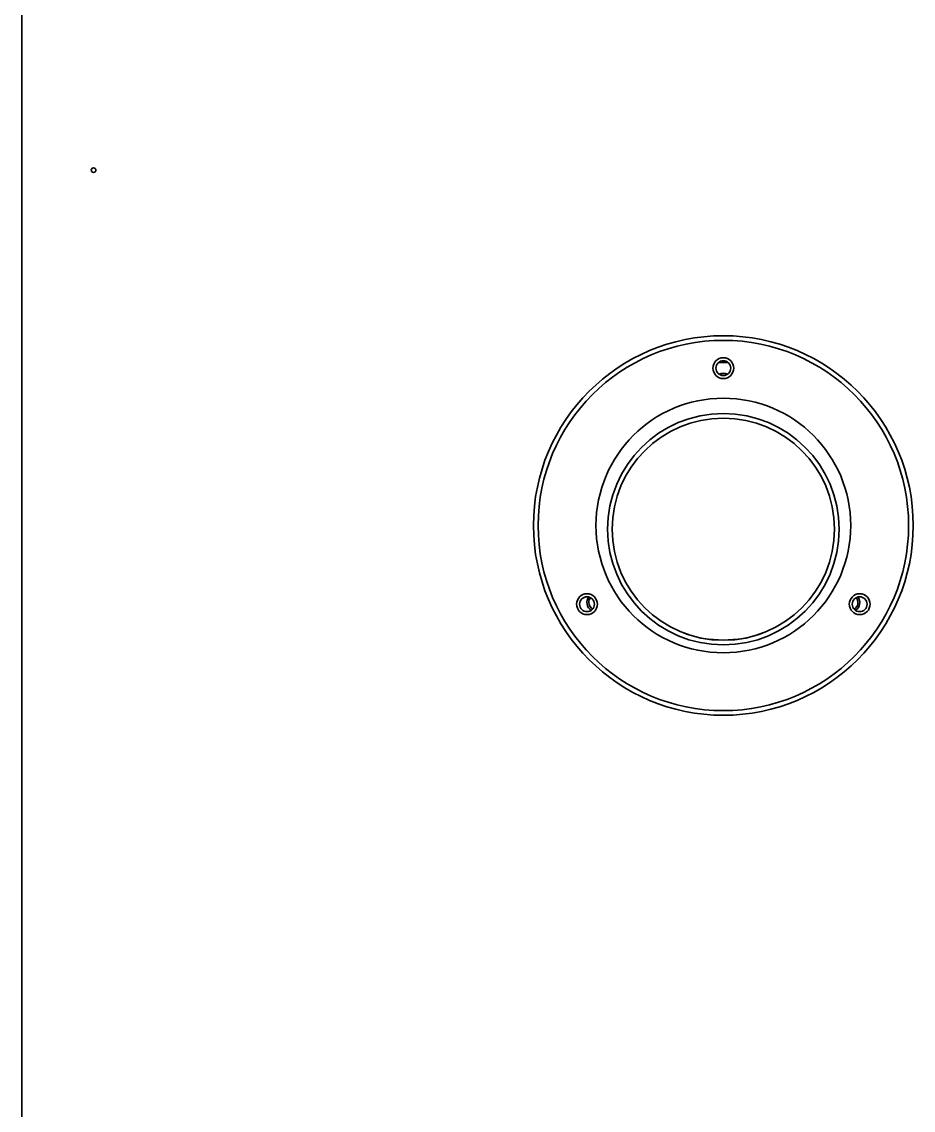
# Model space of a CAD drawing. Extents: x 5819 to 10669, y -850 to 3886.
# Drawn here: x 8371.6 to 8564.1, y 601.5 to 836.7 of the extents above; entities that cross this region are included whole.
import ezdxf

# ---------------------------------------------------------------- set-up
doc = ezdxf.new("R2010")
doc.units = 0
doc.header["$LTSCALE"] = 5
doc.layers.add('1', color=7, linetype='CONTINUOUS', true_color=0xffffff)

msp = doc.modelspace()

# ---------------------------------------------------------------- linework, layer by layer
at = {"layer": '1', "color": 7, "linetype": 'Continuous', "lineweight": 35}
msp.add_line((8371.57, 969.83), (8371.57, -44.17), dxfattribs=at)
for centre, radius in [((8387.07, 804.6), 0.5), ((8523.07, 727.83), 41), ((8523.07, 727.83), 40), ((8523.07, 761.83), 2.25), ((8523.07, 761.83), 1.6), ((8523.07, 727.83), 27.5), ((8523.07, 727.03), 25), ((8523.07, 727.03), 24), ((8493.63, 710.83), 2.25), ((8552.52, 710.83), 2.25), ((8493.63, 710.83), 1.6), ((8552.52, 710.83), 1.6)]:
    msp.add_circle(centre, radius, dxfattribs=at)
for centre, radius, start, end in [((8523.07, 727.03), 36, 88.2868, 91.7132), ((8523.07, 758.73), 2, 63.0177, 116.9817), ((8523.07, 758.73), 1.6, 75.6393, 104.3552), ((8495.62, 711.18), 2, 143.0934, 236.839), ((8495.62, 711.18), 1.6, 139.1624, 180), ((8495.62, 711.18), 1.6, 180, 240.7722), ((8550.53, 711.18), 1.6, 299.2331, 40.8371), ((8550.53, 711.18), 2, 303.1609, 36.9066), ((8523.07, 727.83), 24.75, 249.9638, 290.0419)]:
    msp.add_arc(centre, radius, start, end, dxfattribs=at)

doc.saveas('drawing.dxf')
